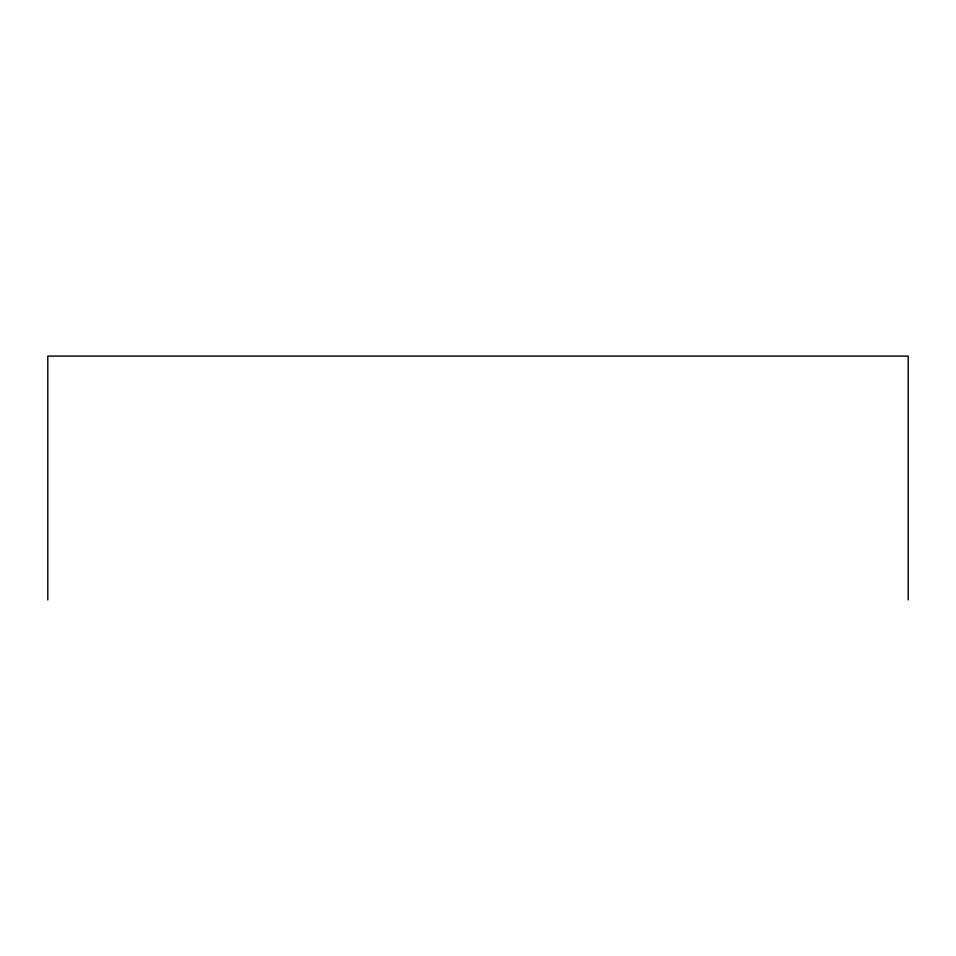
<?xml version="1.0" encoding="UTF-8"?>
<svg xmlns="http://www.w3.org/2000/svg" width="956" height="956" viewBox="0 0 956 956"><rect width="100%" height="100%" fill="white"/><g stroke="black" fill="none" stroke-linecap="round" stroke-linejoin="round"><path stroke-width="1.43" d="M908.2 599.914L908.2 356.086L47.8 356.086L47.8 599.914"/></g></svg>
